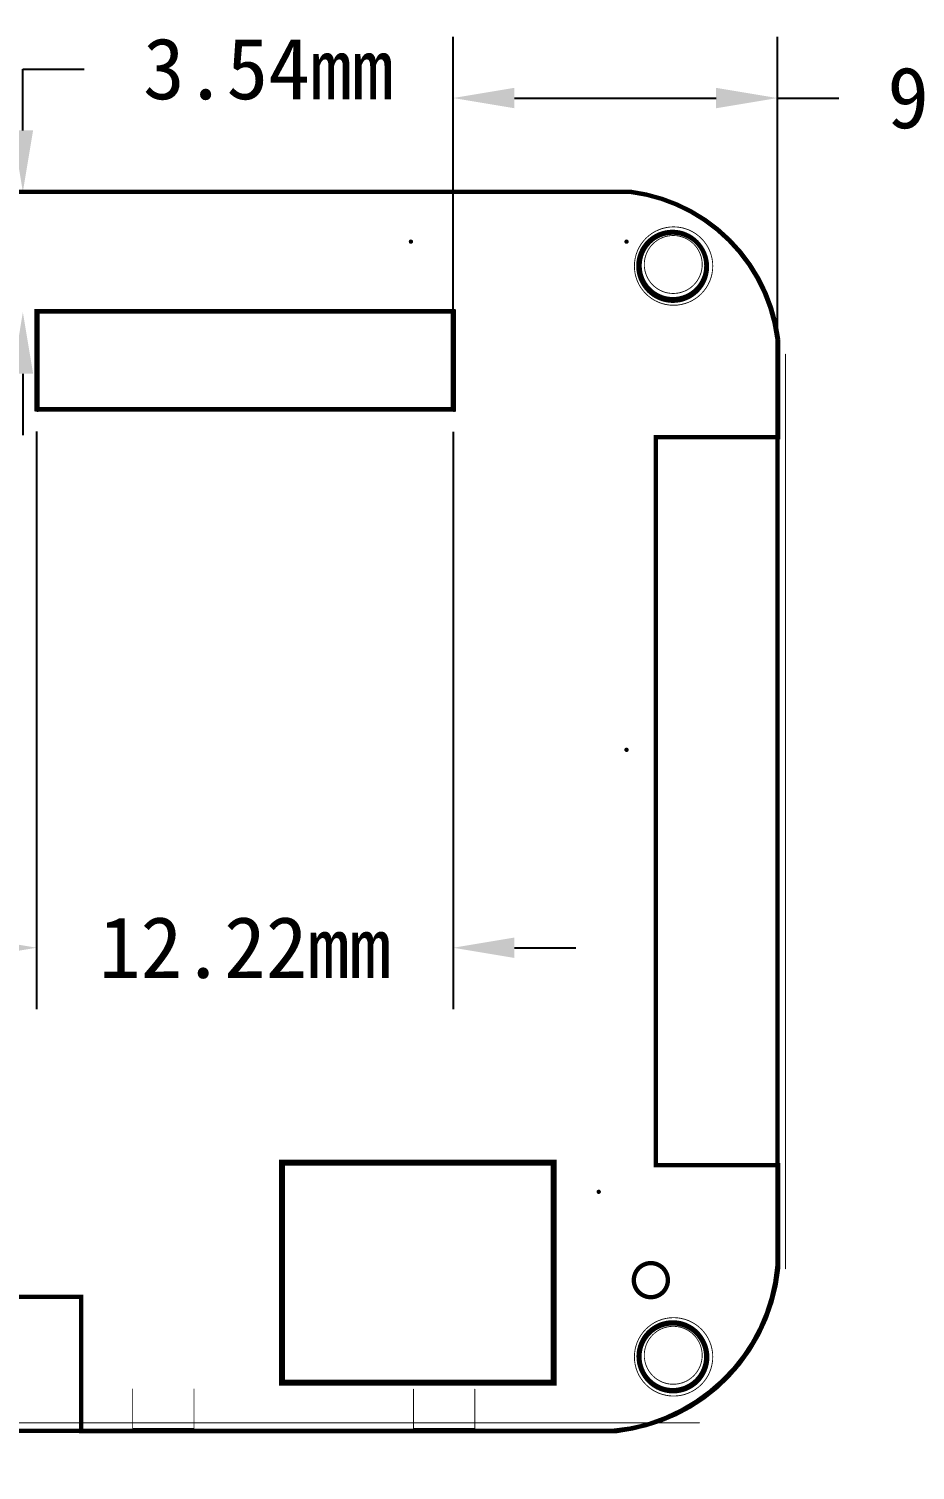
# Model space of a CAD drawing. Extents: x -54 to 75, y -63 to 45.
# Drawn here: x -22.22 to 3.79, y -62 to -19.72 of the extents above; entities that cross this region are included whole.
import ezdxf

# ---------------------------------------------------------------- set-up
doc = ezdxf.new("R2010")
doc.units = 0
doc.header["$MEASUREMENT"] = 0
doc.layers.get('0').update_dxf_attribs({"linetype": 'CONTINUOUS'})
doc.layers.get('Defpoints').update_dxf_attribs({"linetype": 'CONTINUOUS'})
for name, color, linetype in [('2D_LINE_01', 255, 'CONTINUOUS'), ('BOARD_CUTOUT_00', 254, 'CONTINUOUS'), ('BOARD_OUTLINE_00', 254, 'CONTINUOUS'), ('DRIL_NPLTE_THRU_01', 3, 'CONTINUOUS'), ('DRIL_PLTE_THRU_01', 3, 'CONTINUOUS'), ('PART_TOP_2DLINE_126', 254, 'CONTINUOUS')]:
    doc.layers.add(name, color=color, linetype=linetype)
doc.dimstyles.get("Standard").update_dxf_attribs({"dimscale": 10, "dimtxt": 0.18, "dimasz": 0.18, "dimexe": 0.18, "dimexo": 0.0625, "dimgap": 0.09, "dimtad": 0, "dimtih": 1, "dimtoh": 1, "dimzin": 0, "dimdsep": 46, "dimtxsty": 'Standard', "dimcen": 0.09, "dimadec": 0, "dimazin": 0, "dimtfac": 1, "dimtofl": 0, "dimtmove": 0, "dimatfit": 3, "dimfxl": 1, "dimtolj": 1, "dimtzin": 0, "dimarcsym": 0})

# ---------------------------------------------------------------- blocks, each defined once
blk = doc.blocks.new('SMOOTH_0$127')
at = {"const_width": 0.0635}
blk.add_lwpolyline([(-0.03175, 0, 1), (0.03175, 0, 1)], format="xyb", close=True, dxfattribs=at)
blk = doc.blocks.new('BOARD_1')
at = {"layer": 'BOARD_CUTOUT_00', "const_width": 0.127}
for points in [[(-6.751, 34.388, 1), (-8.751, 34.388, 1)], [(27.914, 34.381, 1), (25.914, 34.381, 1)], [(-7.722, 32.722, 1), (-8.722, 32.722, 1)], [(26.781, 4.628, 1), (25.781, 4.628, 1)], [(-6.751, 2.379, 1), (-8.751, 2.379, 1)], [(27.922, 2.39, 1), (25.922, 2.39, 1)]]:
    blk.add_lwpolyline(points, format="xyb", close=True, dxfattribs=at)
at = {"layer": 'BOARD_OUTLINE_00', "const_width": 0.127}
blk.add_lwpolyline([(0, 0), (6.847, 0), (6.847, 4.142), (9.561, 4.142), (9.561, 0.199), (25.267, 0.199, 0.185339), (28.735, 2.042, 0.15749), (29.993, 5.027), (29.993, 32.25, 0.340915), (25.686, 36.557), (-5.758, 36.557, 0.19257), (-8.738, 35.265, 0.140096), (-10.137, 32.77), (-10.137, 10.091), (-10.114, 10.091), (-10.114, 4.314), (-10.243, 4.314, 0.201635), (-8.997, 1.213, 0.196192), (-6.063, -0.004), (0, -0.004)], format="xyb", close=True, dxfattribs=at)
at = {"layer": 'BOARD_OUTLINE_00'}
for p in [(6.847, 4.142), (9.561, 4.142), (28.735, 2.042), (0, 0), (6.847, 0), (9.561, 0.199), (25.267, 0.199)]:
    blk.add_blockref('SMOOTH_0$127', p, dxfattribs=at)
blk = doc.blocks.new('SMOOTH_0$0254')
at = {"const_width": 0.0127}
blk.add_lwpolyline([(-0.00635, 0, 1), (0.00635, 0, 1)], format="xyb", close=True, dxfattribs=at)
blk = doc.blocks.new('DRAWING_11')
at = {"layer": '2D_LINE_01', "const_width": 0.0254}
blk.add_lwpolyline([(0, 0), (-36.218, 0)], dxfattribs=at)
at = {"layer": '2D_LINE_01'}
for p in [(-36.218, 0), (0, 0)]:
    blk.add_blockref('SMOOTH_0$0254', p, dxfattribs=at)
blk = doc.blocks.new('DRAWING_103')
at = {"layer": '2D_LINE_01', "const_width": 0.0254}
blk.add_lwpolyline([(0, 0), (0, -26.833)], dxfattribs=at)
at = {"layer": '2D_LINE_01'}
for p in [(0, 0), (0, -26.833)]:
    blk.add_blockref('SMOOTH_0$0254', p, dxfattribs=at)
blk = doc.blocks.new('DRAWING_104')
at = {"layer": '2D_LINE_01', "const_width": 0.0254}
blk.add_lwpolyline([(-1.15, 0, 1), (1.15, 0, 1)], format="xyb", close=True, dxfattribs=at)
blk = doc.blocks.new('DRAWING_105')
at = {"layer": '2D_LINE_01', "const_width": 0.0254}
blk.add_lwpolyline([(-1.15, 0, 1), (1.15, 0, 1)], format="xyb", close=True, dxfattribs=at)
blk = doc.blocks.new('DRAWING_127')
at = {"layer": '2D_LINE_01', "const_width": 0.0635}
blk.add_lwpolyline([(0, 0, 1), (0.0635, 0, 1)], format="xyb", close=True, dxfattribs=at)
blk = doc.blocks.new('DRAWING_128')
at = {"layer": '2D_LINE_01', "const_width": 0.127}
blk.add_lwpolyline([(0, 0, 1), (-2, 0, 1)], format="xyb", close=True, dxfattribs=at)
blk = doc.blocks.new('DRAWING_129')
at = {"layer": '2D_LINE_01', "const_width": 0.127}
blk.add_lwpolyline([(0, 0, 1), (-2, 0, 1)], format="xyb", close=True, dxfattribs=at)
blk = doc.blocks.new('DRAWING_134')
at = {"layer": '2D_LINE_01', "const_width": 0.0635}
blk.add_lwpolyline([(0, 0, 1), (0.0635, 0, 1)], format="xyb", close=True, dxfattribs=at)
blk = doc.blocks.new('DRAWING_135')
at = {"layer": '2D_LINE_01', "const_width": 0.0635}
blk.add_lwpolyline([(0, 0, 1), (0.0635, 0, 1)], format="xyb", close=True, dxfattribs=at)
blk = doc.blocks.new('DRAWING_136')
at = {"layer": '2D_LINE_01', "const_width": 0.0635}
blk.add_lwpolyline([(0, 0, 1), (0.0635, 0, 1)], format="xyb", close=True, dxfattribs=at)
blk = doc.blocks.new('DRAWING_139')
at = {"layer": '2D_LINE_01', "const_width": 0.0635}
blk.add_lwpolyline([(0, 0, 1), (0.0635, 0, 1)], format="xyb", close=True, dxfattribs=at)
blk = doc.blocks.new('DRAWING_144')
at = {"layer": '2D_LINE_01', "const_width": 0.127}
blk.add_lwpolyline([(0, 0), (0, -5.196), (-3.834, -5.196, 0.220322), (-2.385, -8.461, 0.188952), (0.433, -9.499), (1.594, -9.499), (1.594, -10.383), (13.284, -10.383), (13.284, -9.288), (31.154, -9.288), (31.154, -9.288), (31.597, -9.288, 0.183083), (34.945, -7.703, 0.167791), (36.423, -4.504), (36.423, -1.501), (32.832, -1.501), (32.832, 19.858), (36.42, 19.858), (36.42, 22.731, 0.341889), (32.098, 27.053), (0.914, 27.053, 0.207545), (-2.298, 25.8, 0.141876), (-3.705, 23.277), (-0.01, 23.277), (-0.01, 0)], format="xyb", close=True, dxfattribs=at)
at = {"layer": '2D_LINE_01'}
for p in [(0, 0), (-3.834, -5.196), (0, -5.196), (-2.385, -8.461)]:
    blk.add_blockref('SMOOTH_0$127', p, dxfattribs=at)
blk = doc.blocks.new('DRAWING_153')
at = {"layer": '2D_LINE_01', "const_width": 0.127}
blk.add_lwpolyline([(0, 0, 1), (-1.96, 0, 1)], format="xyb", close=True, dxfattribs=at)
blk = doc.blocks.new('DRAWING_154')
at = {"layer": '2D_LINE_01', "const_width": 0.127}
blk.add_lwpolyline([(0, 0, 1), (-1.96, 0, 1)], format="xyb", close=True, dxfattribs=at)
blk = doc.blocks.new('DRAWING_160')
at = {"layer": '2D_LINE_01', "const_width": 0.0254}
blk.add_lwpolyline([(0, 0), (-1.8, 0)], dxfattribs=at)
at = {"layer": '2D_LINE_01'}
for p in [(-1.8, 0), (0, 0)]:
    blk.add_blockref('SMOOTH_0$0254', p, dxfattribs=at)
blk = doc.blocks.new('DRAWING_161')
at = {"layer": '2D_LINE_01', "const_width": 0.0127}
blk.add_lwpolyline([(0, 0, 1), (0.0127, 0, 1)], format="xyb", close=True, dxfattribs=at)
blk = doc.blocks.new('DRAWING_162')
at = {"layer": '2D_LINE_01', "const_width": 0.0127}
blk.add_lwpolyline([(0, 0, 1), (0.0127, 0, 1)], format="xyb", close=True, dxfattribs=at)
blk = doc.blocks.new('DRAWING_163')
at = {"layer": '2D_LINE_01', "const_width": 0.0127}
blk.add_lwpolyline([(0, 0, 1), (0.0127, 0, 1)], format="xyb", close=True, dxfattribs=at)
blk = doc.blocks.new('DRAWING_164')
at = {"layer": '2D_LINE_01', "const_width": 0.0127}
blk.add_lwpolyline([(0, 0, 1), (0.0127, 0, 1)], format="xyb", close=True, dxfattribs=at)
blk = doc.blocks.new('DRAWING_165')
at = {"layer": '2D_LINE_01', "const_width": 0.0254}
blk.add_lwpolyline([(0, 0), (-1.8, 0)], dxfattribs=at)
at = {"layer": '2D_LINE_01'}
for p in [(-1.8, 0), (0, 0)]:
    blk.add_blockref('SMOOTH_0$0254', p, dxfattribs=at)
blk = doc.blocks.new('DRAWING_166')
at = {"layer": '2D_LINE_01', "const_width": 0.0127}
blk.add_lwpolyline([(0, 0, 1), (0.0127, 0, 1)], format="xyb", close=True, dxfattribs=at)
blk = doc.blocks.new('DRAWING_167')
at = {"layer": '2D_LINE_01', "const_width": 0.0127}
blk.add_lwpolyline([(0, 0, 1), (0.0127, 0, 1)], format="xyb", close=True, dxfattribs=at)
blk = doc.blocks.new('DRAWING_168')
at = {"layer": '2D_LINE_01', "const_width": 0.0127}
blk.add_lwpolyline([(0, 0, 1), (0.0127, 0, 1)], format="xyb", close=True, dxfattribs=at)
blk = doc.blocks.new('DRAWING_169')
at = {"layer": '2D_LINE_01', "const_width": 0.0127}
blk.add_lwpolyline([(0, 0, 1), (0.0127, 0, 1)], format="xyb", close=True, dxfattribs=at)
blk = doc.blocks.new('DRAWING_176')
at = {"layer": '2D_LINE_01', "const_width": 0.0254}
blk.add_lwpolyline([(0, 0), (0, -1.157)], dxfattribs=at)
at = {"layer": '2D_LINE_01'}
for p in [(0, 0), (0, -1.157)]:
    blk.add_blockref('SMOOTH_0$0254', p, dxfattribs=at)
blk = doc.blocks.new('DRAWING_177')
at = {"layer": '2D_LINE_01', "const_width": 0.0127}
blk.add_lwpolyline([(0, 0, 1), (0.0127, 0, 1)], format="xyb", close=True, dxfattribs=at)
blk = doc.blocks.new('DRAWING_178')
at = {"layer": '2D_LINE_01', "const_width": 0.0127}
blk.add_lwpolyline([(0, 0, 1), (0.0127, 0, 1)], format="xyb", close=True, dxfattribs=at)
blk = doc.blocks.new('DRAWING_179')
at = {"layer": '2D_LINE_01', "const_width": 0.0127}
blk.add_lwpolyline([(0, 0, 1), (0.0127, 0, 1)], format="xyb", close=True, dxfattribs=at)
blk = doc.blocks.new('DRAWING_180')
at = {"layer": '2D_LINE_01', "const_width": 0.0127}
blk.add_lwpolyline([(0, 0, 1), (0.0127, 0, 1)], format="xyb", close=True, dxfattribs=at)
blk = doc.blocks.new('DRAWING_181')
at = {"layer": '2D_LINE_01', "const_width": 0.0254}
blk.add_lwpolyline([(0, 0), (0, -1.157)], dxfattribs=at)
at = {"layer": '2D_LINE_01'}
for p in [(0, 0), (0, -1.157)]:
    blk.add_blockref('SMOOTH_0$0254', p, dxfattribs=at)
blk = doc.blocks.new('DRAWING_182')
at = {"layer": '2D_LINE_01', "const_width": 0.0127}
blk.add_lwpolyline([(0, 0, 1), (0.0127, 0, 1)], format="xyb", close=True, dxfattribs=at)
blk = doc.blocks.new('DRAWING_183')
at = {"layer": '2D_LINE_01', "const_width": 0.0127}
blk.add_lwpolyline([(0, 0, 1), (0.0127, 0, 1)], format="xyb", close=True, dxfattribs=at)
blk = doc.blocks.new('DRAWING_184')
at = {"layer": '2D_LINE_01', "const_width": 0.0127}
blk.add_lwpolyline([(0, 0, 1), (0.0127, 0, 1)], format="xyb", close=True, dxfattribs=at)
blk = doc.blocks.new('DRAWING_185')
at = {"layer": '2D_LINE_01', "const_width": 0.0127}
blk.add_lwpolyline([(0, 0, 1), (0.0127, 0, 1)], format="xyb", close=True, dxfattribs=at)
blk = doc.blocks.new('DRAWING_186')
at = {"layer": '2D_LINE_01', "const_width": 0.0254}
blk.add_lwpolyline([(0, 0), (0, -1.151)], dxfattribs=at)
at = {"layer": '2D_LINE_01'}
for p in [(0, 0), (0, -1.151)]:
    blk.add_blockref('SMOOTH_0$0254', p, dxfattribs=at)
blk = doc.blocks.new('DRAWING_187')
at = {"layer": '2D_LINE_01', "const_width": 0.0127}
blk.add_lwpolyline([(0, 0, 1), (0.0127, 0, 1)], format="xyb", close=True, dxfattribs=at)
blk = doc.blocks.new('DRAWING_188')
at = {"layer": '2D_LINE_01', "const_width": 0.0127}
blk.add_lwpolyline([(0, 0, 1), (0.0127, 0, 1)], format="xyb", close=True, dxfattribs=at)
blk = doc.blocks.new('DRAWING_189')
at = {"layer": '2D_LINE_01', "const_width": 0.0127}
blk.add_lwpolyline([(0, 0, 1), (0.0127, 0, 1)], format="xyb", close=True, dxfattribs=at)
blk = doc.blocks.new('DRAWING_190')
at = {"layer": '2D_LINE_01', "const_width": 0.0127}
blk.add_lwpolyline([(0, 0, 1), (0.0127, 0, 1)], format="xyb", close=True, dxfattribs=at)
blk = doc.blocks.new('DRAWING_191')
at = {"layer": '2D_LINE_01', "const_width": 0.0254}
blk.add_lwpolyline([(0, 0), (0, -1.151)], dxfattribs=at)
at = {"layer": '2D_LINE_01'}
for p in [(0, 0), (0, -1.151)]:
    blk.add_blockref('SMOOTH_0$0254', p, dxfattribs=at)
blk = doc.blocks.new('DRAWING_192')
at = {"layer": '2D_LINE_01', "const_width": 0.0127}
blk.add_lwpolyline([(0, 0, 1), (0.0127, 0, 1)], format="xyb", close=True, dxfattribs=at)
blk = doc.blocks.new('DRAWING_193')
at = {"layer": '2D_LINE_01', "const_width": 0.0127}
blk.add_lwpolyline([(0, 0, 1), (0.0127, 0, 1)], format="xyb", close=True, dxfattribs=at)
blk = doc.blocks.new('DRAWING_194')
at = {"layer": '2D_LINE_01', "const_width": 0.0127}
blk.add_lwpolyline([(0, 0, 1), (0.0127, 0, 1)], format="xyb", close=True, dxfattribs=at)
blk = doc.blocks.new('DRAWING_195')
at = {"layer": '2D_LINE_01', "const_width": 0.0127}
blk.add_lwpolyline([(0, 0, 1), (0.0127, 0, 1)], format="xyb", close=True, dxfattribs=at)
blk = doc.blocks.new('DRAWING_196')
at = {"layer": '2D_LINE_01', "const_width": 0.0254}
blk.add_lwpolyline([(-0.85, 0, 1), (0.85, 0, 1)], format="xyb", close=True, dxfattribs=at)
blk = doc.blocks.new('DRAWING_197')
at = {"layer": '2D_LINE_01', "const_width": 0.0254}
blk.add_lwpolyline([(-0.85, 0, 1), (0.85, 0, 1)], format="xyb", close=True, dxfattribs=at)
blk = doc.blocks.new('DRAWING_201')
at = {"layer": '2D_LINE_01', "const_width": 0.0635}
blk.add_lwpolyline([(0, 0, 1), (0.0635, 0, 1)], format="xyb", close=True, dxfattribs=at)
blk = doc.blocks.new('DRAWING_202')
at = {"layer": '2D_LINE_01', "const_width": 0.0635}
blk.add_lwpolyline([(0, 0, 1), (0.0635, 0, 1)], format="xyb", close=True, dxfattribs=at)
blk = doc.blocks.new('DRAWING_207')
at = {"layer": '2D_LINE_01', "const_width": 0.127}
blk.add_lwpolyline([(0, 0), (-12.2174, 0), (-12.2174, 2.87503), (0, 2.87503)], close=True, dxfattribs=at)
at = {"layer": '2D_LINE_01'}
for p in [(-12.2174, 2.87503), (0, 2.87503), (-12.2174, 0), (0, 0)]:
    blk.add_blockref('SMOOTH_0$127', p, dxfattribs=at)
blk = doc.blocks.new('DRAWING_208')
at = {"layer": '2D_LINE_01', "const_width": 0.0635}
blk.add_lwpolyline([(0, 0, 1), (-0.0635, 0, 1)], format="xyb", close=True, dxfattribs=at)
blk = doc.blocks.new('DRAWING_209')
at = {"layer": '2D_LINE_01', "const_width": 0.0635}
blk.add_lwpolyline([(0, 0, 1), (-0.0635, 0, 1)], format="xyb", close=True, dxfattribs=at)
blk = doc.blocks.new('DRAWING_210')
at = {"layer": '2D_LINE_01', "const_width": 0.0635}
blk.add_lwpolyline([(0, 0, 1), (-0.0635, 0, 1)], format="xyb", close=True, dxfattribs=at)
blk = doc.blocks.new('DRAWING_211')
at = {"layer": '2D_LINE_01', "const_width": 0.0635}
blk.add_lwpolyline([(0, 0, 1), (-0.0635, 0, 1)], format="xyb", close=True, dxfattribs=at)
blk = doc.blocks.new('DRIL_HOLE_0')
blk.add_lwpolyline([(0, 0, 1), (0, 0, 1)], format="xyb", close=True)
blk = doc.blocks.new('STK_TOP_3')
at = {"layer": 'DRIL_PLTE_THRU_01'}
blk.add_blockref('DRIL_HOLE_0', (0, 0), dxfattribs=at)
blk = doc.blocks.new('SYM_TOP_3')
blk.add_blockref('STK_TOP_3', (0, 0))
blk = doc.blocks.new('PART_TOP_10')
blk.add_blockref('SYM_TOP_3', (0, 0))
blk = doc.blocks.new('PART_TOP_13')
blk.add_blockref('SYM_TOP_3', (0, 0))
blk = doc.blocks.new('SMOOTH_0$1778')
at = {"const_width": 0.0889}
blk.add_lwpolyline([(-0.04445, 0, 1), (0.04445, 0, 1)], format="xyb", close=True, dxfattribs=at)
blk = doc.blocks.new('PART_BODY_TOP_214')
at = {"layer": 'PART_TOP_2DLINE_126', "const_width": 0.1778}
blk.add_lwpolyline([(-6.4516, 4.6482), (0, 4.6482), (0, -3.3274), (-6.4516, -3.3274)], close=True, dxfattribs=at)
at = {"layer": 'PART_TOP_2DLINE_126'}
for p in [(-6.4516, 4.6482), (0, 4.6482), (-6.4516, -3.3274), (0, -3.3274)]:
    blk.add_blockref('SMOOTH_0$1778', p, dxfattribs=at)
blk = doc.blocks.new('STK_TOP_5')
at = {"layer": 'DRIL_NPLTE_THRU_01'}
blk.add_blockref('DRIL_HOLE_0', (0, 0), dxfattribs=at)
blk = doc.blocks.new('STK_TOP_6')
at = {"layer": 'DRIL_NPLTE_THRU_01'}
blk.add_blockref('DRIL_HOLE_0', (0, 0), dxfattribs=at)
blk = doc.blocks.new('SYM_TOP_5')
for name, p in [('PART_BODY_TOP_214', (0, 0)), ('STK_TOP_6', (-3, 3.75)), ('STK_TOP_5', (0, 1.25)), ('STK_TOP_5', (0, 0)), ('STK_TOP_6', (-3, -2.5))]:
    blk.add_blockref(name, p)
blk = doc.blocks.new('PART_TOP_14')
blk.add_blockref('SYM_TOP_5', (0, 0))
blk = doc.blocks.new('PART_TOP_15')
blk.add_blockref('SYM_TOP_3', (0, 0))
blk = doc.blocks.new('PART_BODY_TOP_221')
at = {"layer": 'PART_TOP_2DLINE_126', "const_width": 0.127}
blk.add_lwpolyline([(-6.4262, 1.35103), (5.7912, 1.35103), (5.7912, -1.524), (-6.4262, -1.524)], close=True, dxfattribs=at)
at = {"layer": 'PART_TOP_2DLINE_126'}
for p in [(-6.4262, 1.35103), (5.7912, 1.35103), (-6.4262, -1.524), (5.7912, -1.524)]:
    blk.add_blockref('SMOOTH_0$127', p, dxfattribs=at)
blk = doc.blocks.new('STK_TOP_22')
at = {"layer": 'DRIL_NPLTE_THRU_01'}
blk.add_blockref('DRIL_HOLE_0', (0, 0), dxfattribs=at)
blk = doc.blocks.new('STK_TOP_23')
at = {"layer": 'DRIL_NPLTE_THRU_01'}
blk.add_blockref('DRIL_HOLE_0', (0, 0), dxfattribs=at)
blk = doc.blocks.new('SYM_TOP_6')
for name, p in [('PART_BODY_TOP_221', (0, 0)), ('STK_TOP_22', (-5.1, 1.35103)), ('STK_TOP_22', (-4.5, 1.35103)), ('STK_TOP_22', (-3.9, 1.35103)), ('STK_TOP_22', (-3.3, 1.35103)), ('STK_TOP_22', (-2.7, 1.35103)), ('STK_TOP_22', (-2.1, 1.35103)), ('STK_TOP_22', (-1.5, 1.35103)), ('STK_TOP_22', (-0.9, 1.35103)), ('STK_TOP_22', (-0.3, 1.35103)), ('STK_TOP_22', (0.3, 1.35103)), ('STK_TOP_22', (0.9, 1.35103)), ('STK_TOP_22', (1.5, 1.35103)), ('STK_TOP_22', (2.1, 1.35103)), ('STK_TOP_22', (2.7, 1.35103)), ('STK_TOP_22', (3.3, 1.35103)), ('STK_TOP_22', (3.9, 1.35103)), ('STK_TOP_22', (4.5, 1.35103)), ('STK_TOP_23', (-6, -1.24892)), ('STK_TOP_23', (5.4, -1.24892)), ('STK_TOP_22', (-5.4, -1.524)), ('STK_TOP_22', (-4.8, -1.524)), ('STK_TOP_22', (-4.2, -1.524)), ('STK_TOP_22', (-3.6, -1.524)), ('STK_TOP_22', (-3, -1.524)), ('STK_TOP_22', (-2.4, -1.524)), ('STK_TOP_22', (-1.8, -1.524)), ('STK_TOP_22', (-1.2, -1.524)), ('STK_TOP_22', (-0.6, -1.524)), ('STK_TOP_22', (0, -1.524)), ('STK_TOP_22', (0.6, -1.524)), ('STK_TOP_22', (1.2, -1.524)), ('STK_TOP_22', (1.8, -1.524)), ('STK_TOP_22', (2.4, -1.524)), ('STK_TOP_22', (3, -1.524)), ('STK_TOP_22', (3.6, -1.524)), ('STK_TOP_22', (4.2, -1.524)), ('STK_TOP_22', (4.8, -1.524))]:
    blk.add_blockref(name, p)
blk = doc.blocks.new('PART_TOP_16')
blk.add_blockref('SYM_TOP_6', (0, 0))
blk = doc.blocks.new('*D322')
at = {"color": 0, "linetype": 'Continuous', "lineweight": -2, "transparency": 16777216}
for p, q in [((-9.765, -30.289), (-9.765, -19.95)), ((-0.251, -30.289), (-0.251, -19.95)), ((-7.965, -21.75), (-2.051, -21.75)), ((-0.251, -21.75), (1.549, -21.75))]:
    blk.add_line(p, q, dxfattribs=at)
at = {"color": 0, "linetype": 'Continuous', "transparency": 16777216}
for points in [[(-7.965, -21.45), (-7.965, -22.05), (-9.765, -21.75)], [(-2.051, -21.45), (-2.051, -22.05), (-0.251, -21.75)]]:
    blk.add_solid(points, dxfattribs=at)
at = {"layer": 'Defpoints', "color": 0, "linetype": 'Continuous', "transparency": 16777216}
for p in [(-0.251, -21.75), (-9.765, -30.914), (-0.251, -30.914)]:
    blk.add_point(p, dxfattribs=at)
at = {"color": 0, "linetype": 'Continuous', "transparency": 16777216, "insert": (6.649, -21.75), "char_height": 1.8, "attachment_point": 5}
blk.add_mtext('\\A1;9.51mm', dxfattribs=at)
blk = doc.blocks.new('*D323')
at = {"color": 0, "linetype": 'Continuous', "lineweight": -2, "transparency": 16777216}
for p, q in [((-22.392, -22.7), (-22.392, -20.9)), ((-22.392, -20.9), (-20.592, -20.9)), ((-22.612, -24.5), (-24.192, -24.5)), ((-22.612, -28.036), (-24.192, -28.036)), ((-22.392, -29.836), (-22.392, -31.636))]:
    blk.add_line(p, q, dxfattribs=at)
at = {"color": 0, "linetype": 'Continuous', "transparency": 16777216}
for points in [[(-22.692, -22.7), (-22.092, -22.7), (-22.392, -24.5)], [(-22.692, -29.836), (-22.092, -29.836), (-22.392, -28.036)]]:
    blk.add_solid(points, dxfattribs=at)
at = {"layer": 'Defpoints', "color": 0, "linetype": 'Continuous', "transparency": 16777216}
for p in [(-22.392, -24.5), (-21.987, -24.5), (-21.987, -28.036)]:
    blk.add_point(p, dxfattribs=at)
at = {"color": 0, "linetype": 'Continuous', "transparency": 16777216, "insert": (-15.192, -20.9), "char_height": 1.8, "attachment_point": 5}
blk.add_mtext('\\A1;3.54mm', dxfattribs=at)
blk = doc.blocks.new('*D324')
at = {"color": 0, "linetype": 'Continuous', "lineweight": -2, "transparency": 16777216}
for p, q in [((-21.987, -31.536), (-21.987, -48.477)), ((-9.765, -31.539), (-9.765, -48.477)), ((-23.787, -46.677), (-25.587, -46.677)), ((-7.965, -46.677), (-6.165, -46.677))]:
    blk.add_line(p, q, dxfattribs=at)
at = {"color": 0, "linetype": 'Continuous', "transparency": 16777216}
for points in [[(-23.787, -46.377), (-23.787, -46.977), (-21.987, -46.677)], [(-7.965, -46.377), (-7.965, -46.977), (-9.765, -46.677)]]:
    blk.add_solid(points, dxfattribs=at)
at = {"layer": 'Defpoints', "color": 0, "linetype": 'Continuous', "transparency": 16777216}
for p in [(-21.987, -30.911), (-9.765, -30.914), (-9.765, -46.677)]:
    blk.add_point(p, dxfattribs=at)
at = {"color": 0, "linetype": 'Continuous', "transparency": 16777216, "insert": (-15.876, -46.677), "char_height": 1.8, "attachment_point": 5}
blk.add_mtext('\\A1;12.22mm', dxfattribs=at)

msp = doc.modelspace()

# ---------------------------------------------------------------- block references
for name, p in [('BOARD_1', (-30.244, -61.057)), ('DRAWING_144', (-36.647, -51.557)), ('DRAWING_104', (-3.296, -26.679)), ('DRAWING_128', (-2.317, -26.697)), ('DRAWING_154', (-2.334, -26.671)), ('DRAWING_197', (-3.306, -26.633)), ('DRAWING_134', (-11.035, -25.963)), ('DRAWING_135', (-4.709, -25.963)), ('DRAWING_207', (-9.777, -30.88)), ('DRAWING_210', (-21.963, -28.005)), ('DRAWING_211', (-9.745, -28.005)), ('DRAWING_103', (-0.012, -29.263)), ('DRAWING_209', (-21.963, -30.88)), ('DRAWING_202', (-21.987, -30.895)), ('DRAWING_208', (-9.745, -30.88)), ('DRAWING_201', (-9.772, -30.895)), ('PART_TOP_15', (-10.055, -32.659)), ('DRAWING_136', (-4.709, -40.87)), ('DRAWING_139', (-5.524, -53.837)), ('DRAWING_105', (-3.296, -58.679)), ('DRAWING_129', (-2.309, -58.688)), ('DRAWING_153', (-2.338, -58.676)), ('DRAWING_196', (-3.306, -58.633)), ('DRAWING_127', (-1.528, -59.036)), ('DRAWING_176', (-19.17, -59.622)), ('DRAWING_177', (-19.177, -59.622)), ('DRAWING_179', (-19.177, -59.622)), ('DRAWING_181', (-17.37, -59.622)), ('DRAWING_182', (-17.377, -59.622)), ('DRAWING_184', (-17.377, -59.622)), ('DRAWING_186', (-10.926, -59.628)), ('DRAWING_187', (-10.932, -59.628)), ('DRAWING_189', (-10.932, -59.628)), ('DRAWING_191', (-9.126, -59.628)), ('DRAWING_192', (-9.132, -59.628)), ('DRAWING_194', (-9.132, -59.628)), ('DRAWING_11', (-2.537, -60.613)), ('DRAWING_165', (-17.37, -60.779)), ('DRAWING_167', (-19.177, -60.779)), ('DRAWING_169', (-19.177, -60.779)), ('DRAWING_178', (-19.177, -60.779)), ('DRAWING_180', (-19.177, -60.779)), ('DRAWING_166', (-17.377, -60.779)), ('DRAWING_168', (-17.377, -60.779)), ('DRAWING_183', (-17.377, -60.779)), ('DRAWING_185', (-17.377, -60.779)), ('DRAWING_160', (-9.126, -60.779)), ('DRAWING_162', (-10.932, -60.779)), ('DRAWING_164', (-10.932, -60.779)), ('DRAWING_188', (-10.932, -60.779)), ('DRAWING_190', (-10.932, -60.779)), ('DRAWING_161', (-9.132, -60.779)), ('DRAWING_163', (-9.132, -60.779)), ('DRAWING_193', (-9.132, -60.779)), ('DRAWING_195', (-9.132, -60.779))]:
    msp.add_blockref(name, p)
for name, p, rotation in [('PART_TOP_16', (-16.175, -29.536), 180), ('PART_TOP_13', (-21.414, -42.865), 90), ('PART_TOP_10', (-10.244, -51.639), 180), ('PART_TOP_14', (-11.461, -59.433), 270)]:
    msp.add_blockref(name, p, dxfattribs=dict(rotation=rotation))

# ---------------------------------------------------------------- dimensions: what is measured, and where the dimension line sits
at = {"linetype": 'Continuous'}
dim = msp.add_linear_dim(base=(-22.392, -24.5), p1=(-21.987, -28.036), p2=(-21.987, -24.5), angle=90, dimstyle='Standard', override={"dimpost": 'mm'}, dxfattribs=at)
dim.commit()
dim.dimension.update_dxf_attribs({"geometry": '*D323', "text_midpoint": (-15.192, -20.9)})
for base, p1, p2, picture, middle in [((-0.251, -21.75), (-9.765, -30.914), (-0.251, -30.914), '*D322', (6.649, -21.75)), ((-9.765, -46.677), (-21.987, -30.911), (-9.765, -30.914), '*D324', (-15.876, -46.677))]:
    dim = msp.add_linear_dim(base=base, p1=p1, p2=p2, dimstyle='Standard', override={"dimpost": 'mm'}, dxfattribs=at)
    dim.commit()
    dim.dimension.update_dxf_attribs({"geometry": picture, "text_midpoint": middle})

doc.saveas('drawing.dxf')
